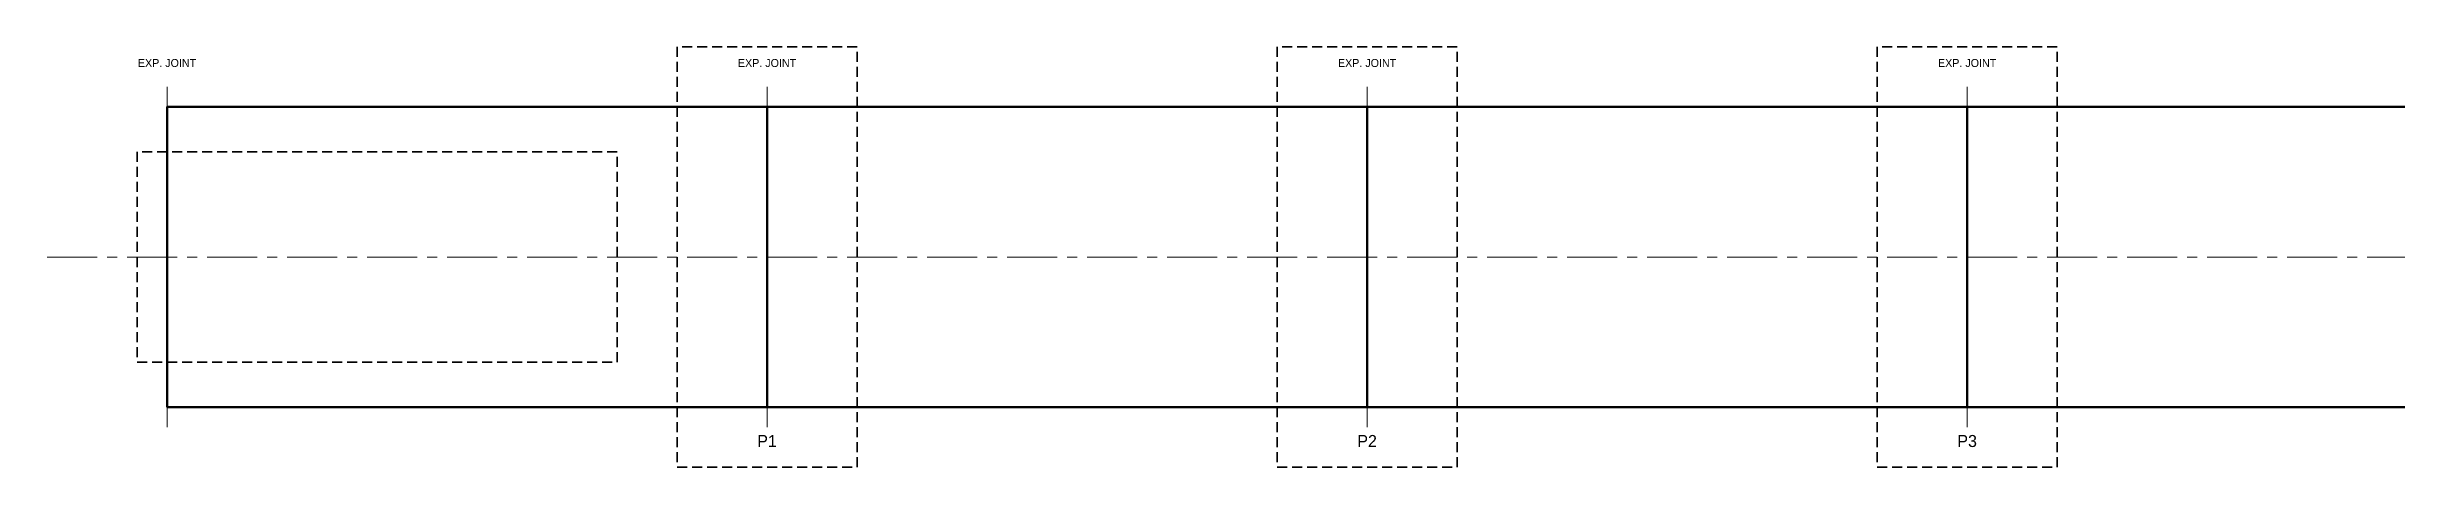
# Model space of a CAD drawing. Header units: metres. Extents: x -26 to 174, y -14 to 138.
# Drawn here: x -3 to 55.7, y -11.5 to -1 of the extents above; entities that cross this region are included whole.
import ezdxf
from ezdxf.enums import TextEntityAlignment as Align

# ---------------------------------------------------------------- set-up
doc = ezdxf.new("R2010")
doc.units = ezdxf.units.M
doc.linetypes.add('CENTER', pattern=[2, 1.25, -0.25, 0.25, -0.25])
doc.linetypes.add('HIDDEN', pattern=[0.375, 0.25, -0.125])
for name, color, linetype, lineweight in [('A-DIM', 1, 'CONTINUOUS', 18), ('A-GRID', 8, 'CENTER', 15), ('A-TEXT', 7, 'CONTINUOUS', 18), ('S-ABUT', 5, 'CONTINUOUS', 50), ('S-DECK', 4, 'CONTINUOUS', 50), ('S-FNDTN', 2, 'HIDDEN', 35), ('S-PIER', 3, 'CONTINUOUS', 50)]:
    doc.layers.add(name, color=color, linetype=linetype, lineweight=lineweight)

msp = doc.modelspace()

# ---------------------------------------------------------------- linework, layer by layer
at = {"layer": 'A-DIM', "linetype": 'CONTINUOUS'}
for p, q in [((0, -10.5), (0, -2)), ((15, -10.5), (15, -2)), ((30, -10.5), (30, -2)), ((45, -10.5), (45, -2))]:
    msp.add_line(p, q, dxfattribs=at)
at = {"layer": 'A-GRID', "linetype": 'CENTER'}
msp.add_line((-3, -6.25), (153, -6.25), dxfattribs=at)
at = {"layer": 'S-ABUT', "linetype": 'CONTINUOUS'}
msp.add_line((0, -10), (0, -2.5), dxfattribs=at)
at = {"layer": 'S-DECK', "linetype": 'CONTINUOUS'}
msp.add_lwpolyline([(0, -10), (150, -10), (150, -2.5), (0, -2.5)], close=True, dxfattribs=at)
at = {"layer": 'S-FNDTN', "linetype": 'HIDDEN'}
for points in [[(12.75, -11.5), (17.25, -11.5), (17.25, -1), (12.75, -1)], [(27.75, -11.5), (32.25, -11.5), (32.25, -1), (27.75, -1)], [(42.75, -11.5), (47.25, -11.5), (47.25, -1), (42.75, -1)], [(-0.75, -8.875), (11.25, -8.875), (11.25, -3.625), (-0.75, -3.625)]]:
    msp.add_lwpolyline(points, close=True, dxfattribs=at)
at = {"layer": 'S-PIER', "linetype": 'CONTINUOUS'}
for p, q in [((15, -10), (15, -2.5)), ((30, -10), (30, -2.5)), ((45, -10), (45, -2.5))]:
    msp.add_line(p, q, dxfattribs=at)

# ---------------------------------------------------------------- texts
at = {"layer": 'A-DIM'}
for p in [(0, -1.5), (15, -1.5), (30, -1.5), (45, -1.5)]:
    msp.add_text('EXP. JOINT', height=0.2, dxfattribs=at).set_placement(p, align=Align.CENTER)
at = {"layer": 'A-TEXT'}
for s, p in [('P1', (15, -11)), ('P2', (30, -11)), ('P3', (45, -11))]:
    msp.add_text(s, height=0.3, dxfattribs=at).set_placement(p, align=Align.CENTER)

doc.saveas('drawing.dxf')
